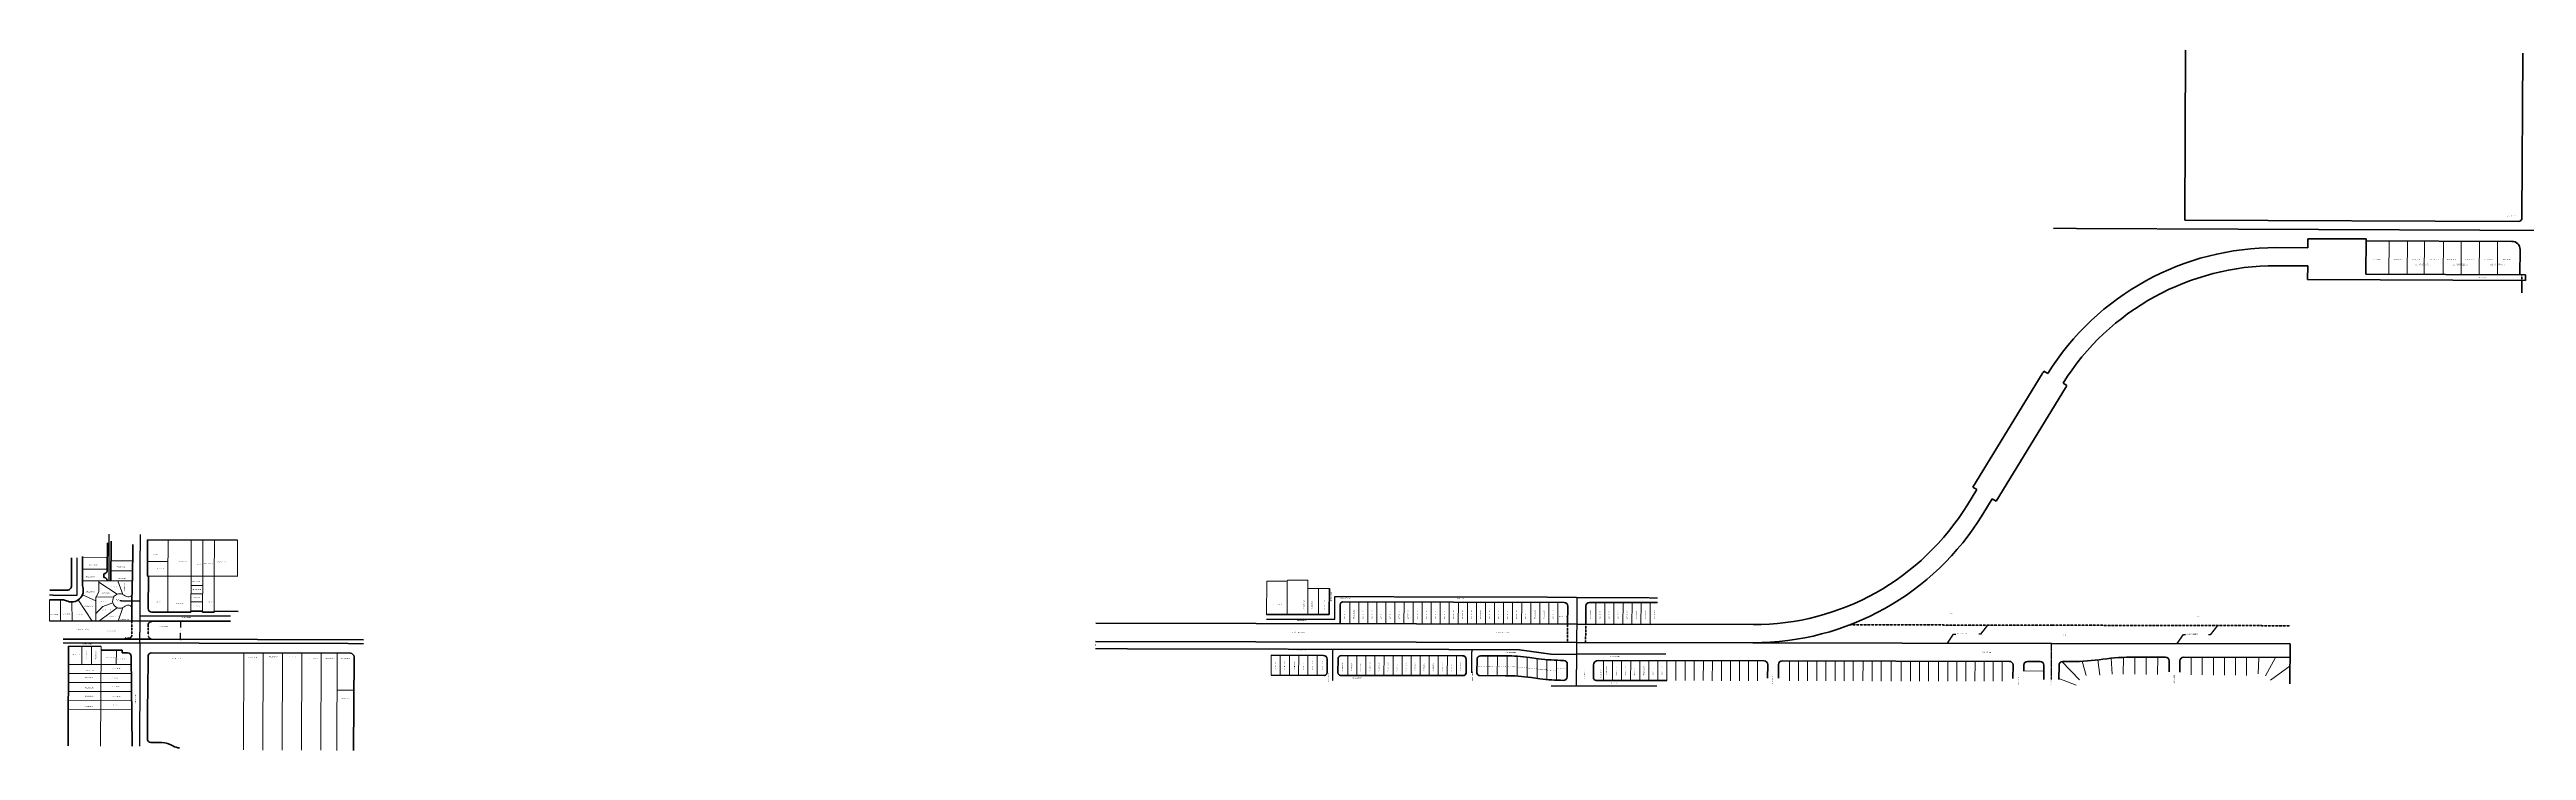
# Model space of a CAD drawing. Header units: feet. Extents: x 6396409 to 6445695, y 1882632 to 1891679.
# Drawn here: x 6396409 to 6410093, y 1887810 to 1891679 of the extents above; entities that cross this region are included whole.
import ezdxf

# ---------------------------------------------------------------- set-up
doc = ezdxf.new("R2010")
doc.units = ezdxf.units.FT
doc.header["$MEASUREMENT"] = 0
for name, pattern in [('CENTER', [1, 0.625, -0.125, 0.125, -0.125]), ('CENTER2', [1.125, 0.75, -0.125, 0.125, -0.125]), ('DASHED2', [0.375, 0.25, -0.125])]:
    doc.linetypes.add(name, pattern=pattern)
for name, color, linetype, lineweight in [('R-PROP-PRCL', 4, 'Continuous', 18), ('R-Row-Authority', 30, 'Continuous', 140), ('R-Row-Ease', 5, 'DASHED2', 50), ('R-Row-Ease-Txt', 2, 'Continuous', 5), ('R-Row-Ppanno', 7, 'Continuous', 5), ('R-Row-Scl', 1, 'CENTER2', 25), ('R-Row-Sname', 8, 'Continuous', 0), ('R-Row-Srow', 6, 'Continuous', 50), ('VB-BNDY-CALC-TR0320-020', 1, 'Continuous', 35), ('VB-BNDY-CALC-TR0681-042', 2, 'Continuous', 35), ('VB-RWAY-CNTR-LINE-', 11, 'CENTER', 25)]:
    doc.layers.add(name, color=color, linetype=linetype, lineweight=lineweight)
doc.styles.add('G1_1 8_0', font='arial.ttf')
doc.styles.add('G4_7 32', font='arial.ttf', dxfattribs={"height": 0.219})
doc.styles.add('NCS1-Anno', font='arial.ttf', dxfattribs={"width": 0.8, "height": 0.09375})
doc.dimstyles.new('Annotative (NCS1)', dxfattribs={"dimscale": 100, "dimtxt": 0.09375, "dimasz": 0.1, "dimexe": 0.1, "dimexo": 0.04, "dimgap": 0.05, "dimtad": 0, "dimdec": 3, "dimzin": 0, "dimdsep": 46, "dimtxsty": 'NCS1-Anno', "dimcen": 0.05, "dimaunit": 1, "dimadec": 3, "dimazin": 0, "dimtfac": 1, "dimtdec": 3, "dimtofl": 0, "dimtmove": 0, "dimatfit": 3, "dimfxl": 0.1, "dimtolj": 1, "dimtzin": 0, "dimarcsym": 0})

# ---------------------------------------------------------------- blocks, each defined once
blk = doc.blocks.new('*D3752')
at = {"layer": 'Defpoints', "color": 0, "transparency": 16777216}
for p in [(6397132, 1888523), (6397132, 1888423), (6397133, 1888423)]:
    blk.add_point(p, dxfattribs=at)
at = {"layer": 'R-Row-Srow', "color": 0, "lineweight": -2, "transparency": 16777216}
for p, q in [((6397133, 1888519), (6397133, 1888489)), ((6397133, 1888427), (6397133, 1888458)), ((6397134, 1888523), (6397137, 1888523)), ((6397133, 1888423), (6397137, 1888423))]:
    blk.add_line(p, q, dxfattribs=at)
at = {"layer": 'R-Row-Srow', "color": 0, "transparency": 16777216}
for points in [[(6397132, 1888519), (6397134, 1888519), (6397133, 1888523)], [(6397132, 1888427), (6397133, 1888427), (6397133, 1888423)]]:
    blk.add_solid(points, dxfattribs=at)
at = {"layer": 'R-Row-Srow', "color": 0, "transparency": 16777216, "insert": (6397133, 1888473), "char_height": 3.75, "attachment_point": 5, "rotation": 89.872, "style": 'NCS1-Anno'}
blk.add_mtext("\\A1;100' MTA R/W", dxfattribs=at)

msp = doc.modelspace()

# ---------------------------------------------------------------- linework, layer by layer
at = {"layer": 'R-PROP-PRCL'}
for p, q in [((6409332.9493, 1890437.9729), (6409333.7302, 1890622.9713)), ((6409433.9484, 1890437.5539), (6409434.7293, 1890622.5523)), ((6409527.9476, 1890437.164), (6409528.7285, 1890622.1623)), ((6409632.9467, 1890436.7284), (6409633.7276, 1890621.7267)), ((6409731.9459, 1890436.3177), (6409732.7268, 1890621.316)), ((6409831.945, 1890435.9028), (6409832.7259, 1890620.9012)), ((6409931.9441, 1890435.488), (6409932.725, 1890620.4864)), ((6396591.0489, 1888876.0342), (6396728.7048, 1888875.7266)), ((6396748.6284, 1888856.8521), (6396865.3859, 1888856.5912)), ((6396950.5739, 1888852.8581), (6397063.5739, 1888852.6303)), ((6397063.2485, 1888772.4004), (6397064.0574, 1888971.8796)), ((6397191.2475, 1888771.8814), (6397192.0574, 1888971.6215)), ((6397255.247, 1888771.6219), (6397256.0569, 1888971.3619)), ((6397319.2464, 1888771.3624), (6397320.0564, 1888971.1024)), ((6397447.2454, 1888770.8433), (6397448.0574, 1888971.1053)), ((6396591.217, 1888746.0335), (6396865.1375, 1888745.4215)), ((6396591.3623, 1888811.0334), (6396728.4412, 1888810.7271)), ((6396680.9608, 1888685.803), (6396681.1872, 1888738.8025)), ((6396681.1872, 1888738.8025), (6396681.2173, 1888745.8324)), ((6396782.8974, 1888672.1236), (6396681.1872, 1888738.8025)), ((6396748.4013, 1888800.8525), (6396865.2608, 1888800.5913)), ((6396813.9787, 1888671.4641), (6396787.1947, 1888745.5956)), ((6396955.2495, 1888772.8486), (6397447.2495, 1888771.8565)), ((6397062.4418, 1888573.457), (6397063.2486, 1888772.4106)), ((6397190.4621, 1888578.1989), (6397191.2475, 1888771.8916)), ((6397190.7484, 1888720.1986), (6397255.0379, 1888720.069)), ((6397254.4621, 1888578.0698), (6397255.247, 1888771.6321)), ((6397318.4621, 1888577.9407), (6397319.2465, 1888771.3726)), ((6403133.0181, 1888560.1745), (6403133.7312, 1888743.9862)), ((6403133.7312, 1888743.9862), (6403247.2187, 1888743.5452)), ((6403246.5064, 1888559.9393), (6403247.2187, 1888743.5452)), ((6403247.2187, 1888743.5452), (6403247.2439, 1888750.0452)), ((6403247.2439, 1888750.0452), (6403360.7314, 1888749.6045)), ((6403360.5572, 1888704.7067), (6403360.7314, 1888749.6045)), ((6396409.2333, 1888524.8961), (6396409.7293, 1888640.9753)), ((6396469.2328, 1888524.6397), (6396469.7293, 1888640.8368)), ((6396534.2322, 1888524.362), (6396532.2383, 1888629.5954)), ((6396645.252, 1888524.3687), (6396567.22, 1888640.6079)), ((6396665.7093, 1888635.8733), (6396590.5855, 1888668.6025)), ((6396665.4076, 1888565.2537), (6396665.7947, 1888655.8432)), ((6396665.4076, 1888565.2537), (6396703.5628, 1888604.1554)), ((6396666.5534, 1888657.3418), (6396680.9608, 1888685.803)), ((6396763.3021, 1888655.4349), (6396666.5534, 1888657.3418)), ((6396782.8668, 1888597.7805), (6396681.2327, 1888524.2884)), ((6396759.1653, 1888624.0625), (6396703.5628, 1888604.1554)), ((6396813.3981, 1888598.1738), (6396788.2326, 1888524.0493)), ((6397190.567, 1888630.1988), (6397254.567, 1888630.0697)), ((6397190.6577, 1888675.1987), (6397254.6577, 1888675.0696)), ((6403359.9947, 1888559.704), (6403360.5572, 1888704.7067)), ((6403360.5572, 1888704.7067), (6403419.5739, 1888704.5815)), ((6403419.0037, 1888559.5816), (6403419.5739, 1888704.5815)), ((6403419.5739, 1888704.5815), (6403479.56, 1888704.454)), ((6403591.926, 1888629.3316), (6403591.673, 1888509.2618)), ((6403641.9258, 1888629.2231), (6403641.6729, 1888509.1561)), ((6403691.9257, 1888629.1147), (6403691.6728, 1888509.0504)), ((6403741.9256, 1888629.0063), (6403741.6726, 1888508.9447)), ((6403791.9255, 1888628.8979), (6403791.6725, 1888508.8389)), ((6403841.9254, 1888628.7895), (6403841.6724, 1888508.7332)), ((6403891.9253, 1888628.6811), (6403891.6723, 1888508.6275)), ((6403941.9251, 1888628.5727), (6403941.6722, 1888508.5218)), ((6403991.925, 1888628.4642), (6403991.6721, 1888508.416)), ((6404041.9249, 1888628.3558), (6404041.672, 1888508.3103)), ((6404091.9248, 1888628.2474), (6404091.6719, 1888508.2046)), ((6404141.9247, 1888628.139), (6404141.6717, 1888508.0989)), ((6404191.9246, 1888628.0306), (6404191.6716, 1888507.9932)), ((6404241.9244, 1888627.9222), (6404241.6715, 1888507.8874)), ((6404291.9243, 1888627.8137), (6404291.6714, 1888507.7817)), ((6404341.9242, 1888627.7053), (6404341.6713, 1888507.676)), ((6404391.9241, 1888627.5969), (6404391.6712, 1888507.5704)), ((6404441.924, 1888627.4885), (6404441.6711, 1888507.4647)), ((6404491.9239, 1888627.3801), (6404491.671, 1888507.359)), ((6404541.9237, 1888627.2717), (6404541.6709, 1888507.2533)), ((6404591.9236, 1888627.1633), (6404591.6707, 1888507.1476)), ((6404641.9235, 1888627.0548), (6404641.6706, 1888507.0419)), ((6404691.9234, 1888626.9464), (6404691.6705, 1888506.9362)), ((6404741.9233, 1888626.838), (6404741.6704, 1888506.8306)), ((6404950.8503, 1888506.3859), (6404951.8358, 1888626.892)), ((6405001.8357, 1888626.788), (6405000.8526, 1888506.2819)), ((6405050.8525, 1888506.1779), (6405051.8356, 1888626.684)), ((6405101.8355, 1888626.58), (6405100.8523, 1888506.0739)), ((6405150.8522, 1888505.9699), (6405151.8354, 1888626.476)), ((6405201.8353, 1888626.372), (6405200.8521, 1888505.8659)), ((6405250.852, 1888505.7619), (6405251.8352, 1888626.2679)), ((6396665.2327, 1888524.3241), (6396665.4076, 1888565.2537)), ((6396588.5408, 1888384.3672), (6396588.1497, 1888285.1157)), ((6396641.0404, 1888384.1603), (6396640.6497, 1888284.9984)), ((6396693.5412, 1888384.2605), (6396691.3736, 1887834.1627)), ((6396778.4623, 1888364.0707), (6396778.1495, 1888284.6912)), ((6397483.0102, 1888347.4965), (6397480.9026, 1887812.6485)), ((6397589.5093, 1888347.0768), (6397587.4017, 1887812.2005)), ((6397696.0085, 1888346.6572), (6397693.9008, 1887811.7525)), ((6397803.0077, 1888346.2355), (6397800.8998, 1887811.3024)), ((6397910.1368, 1888345.8134), (6397908.0289, 1887810.8518)), ((6397997.9562, 1888345.4674), (6397995.8481, 1887810.4823)), ((6403157.7604, 1888225.1225), (6403157.9961, 1888335.1223)), ((6403207.7597, 1888225.0189), (6403207.9954, 1888335.0362)), ((6403259.7587, 1888224.9111), (6403259.9947, 1888334.9257)), ((6403309.758, 1888224.8074), (6403309.9937, 1888334.8195)), ((6403359.7572, 1888224.7037), (6403359.9929, 1888334.7135)), ((6403411.7562, 1888224.5959), (6403411.9922, 1888334.603)), ((6403581.0952, 1888224.2449), (6403581.3212, 1888334.2446)), ((6403631.0945, 1888224.1412), (6403631.3204, 1888334.141)), ((6403681.0937, 1888224.0375), (6403681.3197, 1888334.0373)), ((6403731.0927, 1888223.9339), (6403731.3187, 1888333.9336)), ((6403781.092, 1888223.8302), (6403781.318, 1888333.83)), ((6403831.0913, 1888223.7265), (6403831.3172, 1888333.7263)), ((6403881.0903, 1888223.6229), (6403881.3162, 1888333.6227)), ((6403931.0895, 1888223.5192), (6403931.3155, 1888333.519)), ((6403981.0888, 1888223.4156), (6403981.3145, 1888333.4153)), ((6404031.0878, 1888223.3119), (6404031.3137, 1888333.3117)), ((6404081.087, 1888223.2082), (6404081.313, 1888333.208)), ((6404131.0863, 1888223.1046), (6404131.312, 1888333.1044)), ((6404181.0853, 1888223.0009), (6404181.3112, 1888333.0007)), ((6404355.3935, 1888332.6465), (6404355.161, 1888222.64)), ((6404407.3934, 1888332.5366), (6404407.1608, 1888222.5301)), ((6404461.8875, 1888332.3895), (6404461.655, 1888222.3817)), ((6404516.8822, 1888330.2676), (6404516.6499, 1888220.3633)), ((6404572.8829, 1888324.8815), (6404572.6512, 1888215.2874)), ((6404627.8544, 1888317.375), (6404627.6233, 1888208.0388)), ((6404681.5378, 1888311.0791), (6404681.3061, 1888201.4918)), ((6404733.5309, 1888307.6371), (6404733.2988, 1888197.8493)), ((6404994.1612, 1888306.3144), (6404993.7272, 1888196.2932)), ((6405044.1612, 1888306.2103), (6405043.7271, 1888196.1881)), ((6405094.1611, 1888306.1063), (6405093.7271, 1888196.0829)), ((6405144.1611, 1888306.0023), (6405143.7271, 1888195.9778)), ((6405194.1611, 1888305.8983), (6405193.7271, 1888195.8727)), ((6405244.1611, 1888305.7943), (6405243.727, 1888195.7675)), ((6405294.1611, 1888305.6903), (6405293.727, 1888195.6624)), ((6405344.161, 1888305.5863), (6405343.727, 1888195.5573)), ((6405394.1547, 1888305.4827), (6405393.7206, 1888195.4537)), ((6405445.4937, 1888305.3758), (6405445.0596, 1888195.3468)), ((6405495.493, 1888305.2719), (6405495.0589, 1888195.2429)), ((6407724.4532, 1888309.3137), (6407736.0606, 1888225.5641)), ((6407797.8622, 1888318.6281), (6407804.0009, 1888231.3327)), ((6407865.5044, 1888230.7551), (6407865.8491, 1888323.8301)), ((6407929.3573, 1888325.1995), (6407929.0007, 1888230.1585)), ((6407991.998, 1888229.5669), (6407992.3562, 1888325.0673)), ((6408055.3552, 1888324.935), (6408054.9952, 1888228.9751)), ((6408240.2965, 1888324.5467), (6408239.9828, 1888227.2198)), ((6408301.4806, 1888226.6304), (6408301.7956, 1888324.4175)), ((6408363.2946, 1888324.2884), (6408362.9781, 1888226.0408)), ((6408423.9756, 1888225.4559), (6408424.2936, 1888324.1603)), ((6408485.2927, 1888324.0323), (6408484.9731, 1888224.8713)), ((6408545.4706, 1888224.2911), (6408545.7917, 1888323.9052)), ((6408614.8386, 1888323.7602), (6408610.7179, 1888233.6051)), ((6408650.1254, 1888222.3594), (6408706.7784, 1888323.5672)), ((6396512.9264, 1888185.2836), (6396862.3071, 1888184.5029)), ((6396513.0381, 1888235.2834), (6396861.728, 1888234.5043)), ((6396513.1498, 1888285.2833), (6396861.1489, 1888284.5058)), ((6405545.4922, 1888305.168), (6405545.0582, 1888195.139)), ((6405595.4912, 1888305.0641), (6405595.0572, 1888195.0351)), ((6405645.4902, 1888304.9601), (6405645.0562, 1888194.9312)), ((6405695.4895, 1888304.8562), (6405695.0554, 1888194.8272)), ((6405745.4887, 1888304.752), (6405745.0547, 1888194.7231)), ((6405795.488, 1888304.6481), (6405795.0539, 1888194.6191)), ((6405845.4872, 1888304.5442), (6405845.0532, 1888194.5152)), ((6406020.9887, 1888304.1791), (6406020.7607, 1888194.1551)), ((6406070.988, 1888304.0752), (6406070.7599, 1888194.0512)), ((6406120.9873, 1888303.9713), (6406120.7592, 1888193.9473)), ((6406172.9865, 1888303.8631), (6406172.7584, 1888193.8391)), ((6406222.9855, 1888303.7592), (6406222.7574, 1888193.7352)), ((6406272.9848, 1888303.6553), (6406272.7567, 1888193.6313)), ((6406322.984, 1888303.5514), (6406322.7559, 1888193.5274)), ((6406372.983, 1888303.4475), (6406372.7549, 1888193.4234)), ((6406427.4823, 1888303.3341), (6406427.2542, 1888193.3101)), ((6406477.4813, 1888303.2302), (6406477.2532, 1888193.2062)), ((6406527.4805, 1888303.1263), (6406527.2524, 1888193.1023)), ((6406582.7798, 1888303.0113), (6406582.5517, 1888192.9873)), ((6406637.779, 1888302.897), (6406637.5509, 1888192.873)), ((6406689.778, 1888302.7889), (6406689.55, 1888192.7649)), ((6406739.7773, 1888302.6849), (6406739.5492, 1888192.6609)), ((6406789.7765, 1888302.581), (6406789.5485, 1888192.557)), ((6406845.2255, 1888302.4652), (6406844.9975, 1888192.4412)), ((6406896.1888, 1888302.3591), (6406895.9607, 1888192.3351)), ((6406946.1878, 1888302.2547), (6406945.9597, 1888192.2307)), ((6406996.1868, 1888302.1505), (6406995.9587, 1888192.1265)), ((6407046.1861, 1888302.0463), (6407045.958, 1888192.0223)), ((6407096.1853, 1888301.9419), (6407095.9572, 1888191.9179)), ((6407146.1846, 1888301.8377), (6407145.9565, 1888191.8137)), ((6407196.1836, 1888301.7336), (6407195.9555, 1888191.7095)), ((6407315.9733, 1888248.5338), (6407426.1446, 1888248.0535)), ((6407605.2748, 1888171.0899), (6407509.9658, 1888206.6299)), ((6407525.0432, 1888300.3373), (6407623.1165, 1888200.2261)), ((6407638.7693, 1888302.2333), (6407659.4629, 1888224.1096)), ((6408786.471, 1888277.2157), (6408678.2966, 1888197.4984)), ((6396512.5912, 1888035.2839), (6396864.0442, 1888034.4987)), ((6396512.7029, 1888085.2838), (6396863.4652, 1888084.5001)), ((6396512.8147, 1888135.2837), (6396862.8861, 1888134.5015)), ((6397997.1597, 1888143.3472), (6398090.5396, 1888143.1385))]:
    msp.add_line(p, q, dxfattribs=at)
for centre, radius, start, end in [((6396797.6562, 1888634.946), 40, 149.18794553, 195.7885011), ((6396797.6562, 1888634.946), 40, 195.7885011, 248.30072332), ((6396797.6562, 1888634.946), 40, 111.65211222, 149.18794553), ((6396797.6562, 1888634.946), 40, 248.30072332, 293.17544556), ((6396797.6562, 1888634.946), 40, 65.91683443, 111.65211222), ((6396797.6562, 1888634.946), 40, 293.17544556, 308.06294555), ((6396797.6562, 1888634.946), 40, 52.12933444, 65.91683443), ((6396849.8361, 1888702.0448), 45, 232.12933444, 258.51905666), ((6396850.0609, 1888568.0226), 45, 102.81266778, 128.06294555), ((6396844.5168, 1888592.4001), 20, 359.76766777, 102.81266778), ((6396844.8593, 1888677.5481), 20.0029, 258.52293546, 359.75803428)]:
    msp.add_arc(centre, radius, start, end, dxfattribs=at)
at = {"layer": 'R-Row-Authority'}
for p, q in [((6408884.6637, 1890634.8595), (6408884.4571, 1890584.8599)), ((6409206.8209, 1890633.5288), (6408884.6637, 1890634.8595)), ((6409206.8209, 1890633.5288), (6409205.9705, 1890438.6806)), ((6408884.4571, 1890584.8599), (6408711.4986, 1890585.5743)), ((6408884.1059, 1890484.8605), (6408711.0855, 1890485.5752)), ((6408883.7962, 1890409.8611), (6408884.1059, 1890484.8605)), ((6410086.4459, 1890404.8935), (6408883.7962, 1890409.8611)), ((6410086.5703, 1890435.0432), (6409205.9705, 1890438.6806)), ((6410086.4459, 1890404.8935), (6410086.5703, 1890435.0432)), ((6407417.3086, 1889888.971), (6407034.5835, 1889263.9715)), ((6407545.2297, 1889810.6371), (6407162.5046, 1889185.6377)), ((6407447.9693, 1889890.9664), (6407426.7154, 1889904.3326)), ((6407553.878, 1889824.3691), (6407532.6241, 1889837.7352)), ((6407034.5835, 1889263.9715), (6407055.9037, 1889250.9159)), ((6407055.9037, 1889250.9159), (6407004.2036, 1889166.4883)), ((6407141.2917, 1889198.8685), (6407089.4843, 1889114.2657)), ((6407162.5046, 1889185.6377), (6407141.1844, 1889198.6933)), ((6396409.2333, 1888524.8961), (6396972.1859, 1888523.6156)), ((6396972.1859, 1888523.6389), (6397409.2992, 1888522.7575)), ((6402188.5782, 1888512.1325), (6404845.8576, 1888506.6233)), ((6404845.2306, 1888506.6246), (6405819.8679, 1888504.5971)), ((6404845.8576, 1888506.6233), (6405250.9286, 1888505.7806)), ((6396483.6586, 1888424.7296), (6396971.85, 1888423.6305)), ((6396971.85, 1888423.6388), (6398143.9147, 1888421.02)), ((6402188.3709, 1888412.1327), (6404845.0226, 1888406.6248)), ((6404845.0226, 1888406.6248), (6405819.6599, 1888404.5973))]:
    msp.add_line(p, q, dxfattribs=at)
for centre, radius, start, end in [((6408705.3632, 1889100.217), 1485.37, 89.76333609, 147.83504678), ((6408705.3632, 1889100.217), 1385.37, 89.76333609, 147.83482147), ((6408710.0437, 1889107.9117), 1510.37, 148.17666942, 148.86000276), ((6408700.6369, 1889092.5558), 1360.37, 147.45569417, 148.13902751), ((6405822.7499, 1889889.9641), 1385.37, 269.88080951, 328.51833609), ((6405822.7499, 1889889.9641), 1485.37, 269.88080951, 328.51833609)]:
    msp.add_arc(centre, radius, start, end, dxfattribs=at)
at = {"layer": 'R-Row-Ease'}
for p, q in [((6410066.4459, 1890404.948), (6410066.5705, 1890435.1258)), ((6396863.9034, 1888446.8432), (6396864.2326, 1888523.8795)), ((6396953.8994, 1888445.7156), (6396954.143, 1888502.7159)), ((6396972.1791, 1888520.6389), (6396972.1859, 1888523.6389)), ((6404795.8567, 1888506.727), (6404795.0217, 1888406.7285)), ((6404895.8585, 1888506.5193), (6404895.0235, 1888406.5208)), ((6406354.7004, 1888503.4845), (6407469.0167, 1888501.1665)), ((6407469.0187, 1888501.1665), (6408787.1357, 1888498.3989)), ((6396827.8634, 1888428.9605), (6396845.8634, 1888428.9203)), ((6396971.85, 1888423.6371), (6396971.859, 1888427.6387))]:
    msp.add_line(p, q, dxfattribs=at)
msp.add_lwpolyline([(6396827.8634, 1888428.9605), (6396827.8522, 1888423.9605)], dxfattribs=at)
for centre, start, end in [((6396845.9036, 1888446.9202), 269.87198107, 359.75517255), ((6396971.8992, 1888445.6387), 179.75517255, 269.87198107), ((6396972.1428, 1888502.6389), 89.88446833, 179.75517254)]:
    msp.add_arc(centre, 18, start, end, dxfattribs=at)
at = {"layer": 'R-Row-Scl'}
for p, q in [((6412758.18, 1890668.86), (6407478.06, 1890690.67)), ((6396738.1777, 1888745.7234), (6396739.2214, 1889003.1173)), ((6396909.3609, 1888553.8021), (6396911.18, 1889002.42)), ((6396561.3186, 1888667.4581), (6396561.0527, 1888873.1019)), ((6396728.1776, 1888745.7275), (6396728.1776, 1888745.7206)), ((6396409.8415, 1888668.0848), (6396561.3186, 1888667.4581)), ((6396665.7947, 1888655.8429), (6396666.5534, 1888657.3418)), ((6396909.688, 1888634.4749), (6396797.6589, 1888634.9292)), ((6403508.9066, 1888534.3952), (6403509.3875, 1888659.5106)), ((6403509.3875, 1888659.5106), (6404847.11, 1888656.61)), ((6404847.11, 1888656.61), (6404843.02, 1888166.79)), ((6404847.08, 1888654.11), (6405291.5906, 1888653.1853)), ((6396908.7198, 1888403.7798), (6396909.3609, 1888553.8021)), ((6396909.3609, 1888553.8021), (6397409.3597, 1888552.7574)), ((6403132.8574, 1888535.1748), (6403508.9066, 1888534.3952)), ((6396483.6139, 1888404.7296), (6398143.87, 1888401.02)), ((6396908.6198, 1888403.78), (6396906.3719, 1887833.3156)), ((6402188.2879, 1888372.1328), (6404522.0106, 1888367.2944)), ((6402188.3697, 1888392.1328), (6402188.7897, 1888392.132)), ((6403497.7299, 1888369.418), (6403496.3227, 1888194.4665)), ((6404265.6652, 1888367.8259), (6404264.6013, 1888238.1112)), ((6404522.0106, 1888367.2944), (6404706.18, 1888341.9034)), ((6404706.18, 1888341.9034), (6404844.4797, 1888341.6069)), ((6404844.5008, 1888344.1258), (6405337.4547, 1888343.1003)), ((6404705.3703, 1888167.0851), (6404843.02, 1888166.79)), ((6404843.02, 1888166.79), (6405288.5495, 1888165.8632))]:
    msp.add_line(p, q, dxfattribs=at)
at = {"layer": 'R-Row-Srow', "color": 1}
for p, q in [((6408205.8111, 1890737.6644), (6408209.8487, 1891675.845)), ((6410066.1576, 1890335.0566), (6410066.4459, 1890404.948))]:
    msp.add_line(p, q, dxfattribs=at)
at = {"layer": 'R-Row-Srow'}
for p, q in [((6410067.8809, 1890749.9699), (6410071.7805, 1891658.8445)), ((6408205.8111, 1890737.6644), (6410047.7985, 1890730.0559)), ((6410012.3338, 1890620.2014), (6409206.7773, 1890623.5289)), ((6410056.5704, 1890435.1392), (6410057.1475, 1890575.0162)), ((6396728.4149, 1888804.2325), (6396729.0296, 1888955.8338)), ((6396748.1776, 1888745.6828), (6396749.0663, 1888964.8479)), ((6396868.1375, 1888745.4148), (6396868.9527, 1888946.4403)), ((6396950.2495, 1888772.8586), (6396951.0574, 1888972.1074)), ((6396951.0574, 1888972.1074), (6397448.0574, 1888971.1053)), ((6396708.2701, 1888765.1705), (6396708.3541, 1888785.1699)), ((6396864.5167, 1888592.319), (6396865.1375, 1888745.4215)), ((6396865.1375, 1888745.4215), (6396868.1375, 1888745.4148)), ((6396950.2495, 1888772.8586), (6396955.2495, 1888772.8486)), ((6396954.5232, 1888593.7471), (6396955.2495, 1888772.8486)), ((6396864.3612, 1888553.9855), (6396864.5167, 1888592.319)), ((6403479.0027, 1888559.4572), (6403479.56, 1888704.454)), ((6403538.8105, 1888509.3331), (6403539.2146, 1888614.4709)), ((6403554.247, 1888629.4133), (6404776.7347, 1888626.7625)), ((6404796.6906, 1888606.5956), (6404795.8567, 1888506.727)), ((6404896.6986, 1888607.1321), (6404895.8585, 1888506.5193)), ((6404916.7395, 1888626.965), (6405291.5344, 1888626.1854)), ((6396864.2326, 1888523.8795), (6396864.3613, 1888553.9953)), ((6396974.4813, 1888573.6661), (6397190.4419, 1888573.2149)), ((6403132.9534, 1888560.1747), (6403479.0027, 1888559.4572)), ((6396513.5414, 1888384.6627), (6396511.375, 1887834.872)), ((6396513.5414, 1888384.6627), (6396693.5412, 1888384.2605)), ((6396693.4624, 1888364.2606), (6396778.4623, 1888364.0707)), ((6396778.5198, 1888364.0856), (6396809.7178, 1888364.0125)), ((6396809.6779, 1888349.0009), (6396809.7178, 1888364.0125)), ((6396809.6779, 1888349.0009), (6396840.6778, 1888348.9317)), ((6396860.6318, 1888329.1633), (6396866.3723, 1887833.4732)), ((6396953.3244, 1888328.714), (6396952.5559, 1888133.7029)), ((6396973.3689, 1888348.6352), (6398071.3054, 1888346.182)), ((6398091.2606, 1888326.1032), (6398089.2273, 1887810.0895)), ((6403157.9961, 1888335.1223), (6403447.3282, 1888334.5224)), ((6403467.2861, 1888314.3616), (6403466.6831, 1888239.3925)), ((6403527.2889, 1888314.476), (6403526.6854, 1888239.4472)), ((6403547.3298, 1888334.3151), (6404215.2547, 1888332.9303)), ((6404235.2126, 1888312.7663), (6404234.5977, 1888237.7981)), ((6404295.2156, 1888312.8871), (6404294.6002, 1888237.8575)), ((6404315.2564, 1888332.723), (6404453.9961, 1888332.4353)), ((6404584.5532, 1888323.3446), (6404634.0934, 1888316.5137)), ((6404964.033, 1888306.377), (6405881.0312, 1888304.4694)), ((6405819.6599, 1888404.5973), (6407468.8087, 1888401.1667)), ((6407468.8087, 1888401.1667), (6408786.9258, 1888398.3991)), ((6407925.889, 1888325.2068), (6408098.3582, 1888324.8447)), ((6408198.3574, 1888324.6347), (6408786.7683, 1888323.3993)), ((6408786.392, 1888323.2828), (6408783.392, 1888323.2895)), ((6408786.9254, 1888398.3991), (6408786.0948, 1888176.8983)), ((6403157.7604, 1888225.1225), (6403451.6524, 1888224.5132)), ((6403541.6539, 1888224.3266), (6404219.5671, 1888222.9211)), ((6404309.5686, 1888222.7345), (6404453.3383, 1888222.4365)), ((6404585.494, 1888213.6961), (6404642.1646, 1888206.0861)), ((6404794.0186, 1888286.5908), (6404793.4356, 1888216.7723)), ((6404938.9819, 1888281.5858), (6404938.3968, 1888211.5242)), ((6404953.3651, 1888196.399), (6405343.7271, 1888195.5869)), ((6405960.3735, 1888209.3498), (6405960.9909, 1888284.4259)), ((6405981.0319, 1888304.2614), (6407236.1638, 1888301.6504)), ((6407255.784, 1888206.4415), (6407256.122, 1888281.5604)), ((6407316.1218, 1888281.5324), (6407315.973, 1888248.473)), ((6407336.1632, 1888301.4424), (6407406.3301, 1888301.2964)), ((6407425.9421, 1888201.3506), (6407426.2883, 1888281.2097)), ((6407509.9414, 1888200.9865), (6407510.2887, 1888281.1241)), ((6407530.3305, 1888301.0373), (6407580.3304, 1888300.9323)), ((6408118.3161, 1888304.7657), (6408118.0735, 1888243.383)), ((6408178.3156, 1888304.7138), (6408178.0702, 1888242.6455)), ((6396950.2406, 1888053.6879), (6396949.5317, 1887873.7631)), ((6396969.4868, 1887853.6844), (6397029.7862, 1887853.5496))]:
    msp.add_line(p, q, dxfattribs=at)
for points in [[(6396728.1773, 1888745.7275), (6396728.1425, 1888746.482), (6396728.0465, 1888747.5245), (6396727.896, 1888748.5607), (6396727.6918, 1888749.5877), (6396727.5258, 1888750.2657), (6396727.2325, 1888751.271), (6396726.8873, 1888752.2592), (6396726.4905, 1888753.2285), (6396726.0438, 1888754.1752), (6396725.7185, 1888754.793), (6396725.191, 1888755.6975), (6396724.6168, 1888756.573), (6396723.9975, 1888757.4172), (6396723.335, 1888758.228), (6396722.6308, 1888759.003), (6396722.1393, 1888759.4987), (6396721.6308, 1888759.977), (6396720.8373, 1888760.6605), (6396720.0095, 1888761.3012), (6396719.149, 1888761.898), (6396718.2585, 1888762.4487), (6396717.3405, 1888762.9522), (6396716.3973, 1888763.407), (6396715.756, 1888763.6825), (6396714.7768, 1888764.0535), (6396713.7796, 1888764.3725), (6396712.7668, 1888764.639), (6396712.0846, 1888764.787), (6396711.0528, 1888764.9642), (6396710.3603, 1888765.0522), (6396709.3168, 1888765.1387), (6396708.2701, 1888765.1705)], [(6396708.3541, 1888785.1699), (6396708.7028, 1888785.1714), (6396709.0518, 1888785.1792), (6396709.4006, 1888785.1929), (6396709.7491, 1888785.2127), (6396710.0973, 1888785.2387), (6396710.4448, 1888785.2707), (6396710.7918, 1888785.3087), (6396711.1381, 1888785.3527), (6396711.4836, 1888785.4029), (6396711.8281, 1888785.4592), (6396712.1716, 1888785.5212), (6396712.5138, 1888785.5894), (6396712.8548, 1888785.6634), (6396713.1946, 1888785.7434), (6396713.5331, 1888785.8294), (6396713.8698, 1888785.9214), (6396714.2048, 1888786.0192), (6396714.538, 1888786.1227), (6396714.8695, 1888786.2319), (6396715.199, 1888786.3472), (6396715.5265, 1888786.4679), (6396715.8518, 1888786.5944), (6396716.175, 1888786.7267), (6396716.4955, 1888786.8647), (6396716.8138, 1888787.0079), (6396717.1295, 1888787.1569), (6396717.4425, 1888787.3114), (6396717.7528, 1888787.4712), (6396718.0603, 1888787.6364), (6396718.3648, 1888787.8072), (6396718.6663, 1888787.9829), (6396718.9648, 1888788.1642), (6396719.2598, 1888788.3504), (6396719.5518, 1888788.5419), (6396719.8403, 1888788.7382), (6396720.1253, 1888788.9397), (6396720.4068, 1888789.1462), (6396720.6845, 1888789.3574), (6396720.9585, 1888789.5737), (6396721.2288, 1888789.7947), (6396721.4953, 1888790.0202), (6396721.7578, 1888790.2504), (6396722.016, 1888790.4849), (6396722.2703, 1888790.7242), (6396722.5203, 1888790.9679), (6396722.7658, 1888791.2157), (6396723.0073, 1888791.4679), (6396723.244, 1888791.7242), (6396723.4765, 1888791.9847), (6396723.7043, 1888792.2492), (6396723.9275, 1888792.5177), (6396724.146, 1888792.7899), (6396724.3595, 1888793.0659), (6396724.5683, 1888793.3457), (6396724.7723, 1888793.6289), (6396724.9713, 1888793.9157), (6396725.165, 1888794.2059), (6396725.3538, 1888794.4997), (6396725.5375, 1888794.7964), (6396725.716, 1888795.0964), (6396725.889, 1888795.3994), (6396726.057, 1888795.7054), (6396726.2195, 1888796.0144), (6396726.3765, 1888796.3262), (6396726.528, 1888796.6406), (6396726.674, 1888796.9576), (6396726.8148, 1888797.2771), (6396726.9495, 1888797.5989), (6396727.079, 1888797.9231), (6396727.2025, 1888798.2496), (6396727.3205, 1888798.5781), (6396727.4325, 1888798.9086), (6396727.539, 1888799.2411), (6396727.6395, 1888799.5754), (6396727.7343, 1888799.9114), (6396727.823, 1888800.2489), (6396727.906, 1888800.5881), (6396727.983, 1888800.9284), (6396728.054, 1888801.2701), (6396728.119, 1888801.6131), (6396728.178, 1888801.9571), (6396728.231, 1888802.3021), (6396728.278, 1888802.6481), (6396728.319, 1888802.9946), (6396728.354, 1888803.3419), (6396728.3828, 1888803.6899), (6396728.4055, 1888804.0381), (6396728.4223, 1888804.3869), (6396728.433, 1888804.7356), (6396728.4375, 1888805.0849)], [(6396950.2406, 1888053.6879), (6396952.5559, 1888133.7029)]]:
    msp.add_lwpolyline(points, dxfattribs=at)
msp.add_lwpolyline([(6405881.0312, 1888304.4694), (6405881.0312, 1888304.4694, -0.4160162987), (6405900.9889, 1888284.3048), (6405900.3715, 1888209.296)], format="xyb", dxfattribs=at)
for centre, radius, start, end in [((6410047.8811, 1890750.0557), 20, 269.76333609, 359.75417475), ((6410012.1479, 1890575.2018), 45, 359.76361652, 89.76333609), ((6396974.523, 1888593.666), 20, 179.76766777, 269.88029395), ((6403554.2145, 1888614.4133), 15, 89.87576519, 179.77977929), ((6404776.6913, 1888606.7626), 20, 359.52159101, 89.87576519), ((6404916.6979, 1888606.9651), 20, 89.88080951, 179.52159101), ((6396840.6331, 1888328.9317), 20, 0.66350087, 89.87198107), ((6396973.3242, 1888328.6352), 20, 89.87198107, 179.77423245), ((6398071.2607, 1888326.182), 20, 359.77423244, 89.87198106), ((6403447.2867, 1888314.5225), 20, 359.53914113, 89.88121185), ((6403547.2883, 1888314.3151), 20, 89.88121185, 179.53914113), ((6404215.2133, 1888312.9304), 20, 359.53008892, 89.88121185), ((6404315.2149, 1888312.723), 20, 89.88121185, 179.53008892), ((6404451.983, 1887361.4774), 970.96, 82.15260074, 89.88121185), ((6404776.2935, 1889347.7154), 1040.96, 262.14857206, 269.87718318), ((6404774.0193, 1888286.7578), 20, 359.52159101, 89.87718319), ((6404963.981, 1888281.3771), 25, 89.88080951, 179.52159101), ((6407582.85, 1889500.9297), 1200, 269.87969731, 278.15682638), ((6407923.3694, 1887125.2095), 1200, 89.87969731, 98.15682638), ((6408098.3162, 1888304.8447), 20, 359.7735541, 89.87969731), ((6408198.3154, 1888304.6348), 20, 89.87969731, 179.77349732), ((6403451.6835, 1888239.5132), 15, 269.88121185, 359.53914113), ((6403541.685, 1888239.3266), 15, 179.53914113, 269.88121185), ((6404219.5982, 1888237.9211), 15, 269.88121185, 359.53008892), ((6404309.5997, 1888237.7345), 15, 179.53008892, 269.88121185), ((6404451.1905, 1887186.4887), 1035.95, 82.15260074, 89.88121185), ((6404775.4855, 1889172.8971), 975.96, 262.14857206, 269.87718318), ((6404773.4363, 1888216.9393), 20, 269.87718319, 359.52159101), ((6404953.3963, 1888211.3989), 15, 179.52159101, 269.88080951), ((6405980.9903, 1888284.2614), 20, 89.88080951, 179.5287962), ((6407236.1222, 1888281.6504), 20, 359.74218514, 89.88080951), ((6407336.1216, 1888281.4424), 20, 89.88080951, 179.74216485), ((6407406.2885, 1888281.2964), 20, 359.75164176, 89.88080951), ((6407530.2885, 1888281.0374), 20, 89.87969731, 179.75164176), ((6396969.5315, 1887873.6843), 20, 179.77423245, 269.87198107), ((6397029.5382, 1887742.5499), 111, 56.89335624, 89.87198107), ((6397127.854, 1887893.3279), 69, 236.89335624, 269.86749256)]:
    msp.add_arc(centre, radius, start, end, dxfattribs=at)
at = {"layer": 'VB-BNDY-CALC-TR0320-020'}
for p, q in [((6396531.251, 1888719.7187), (6396531.0527, 1888873.0631)), ((6396591.2171, 1888746.0162), (6396591.0425, 1888881.0342)), ((6396591.142, 1888727.8764), (6396591.2171, 1888746.0162)), ((6396409.7298, 1888641.085), (6396469.7293, 1888640.8368)), ((6396409.9532, 1888695.0846), (6396506.1476, 1888694.6866)), ((6396469.7293, 1888640.8368), (6396481.6992, 1888640.7873)), ((6397190.4419, 1888573.2149), (6397190.4621, 1888578.1989)), ((6397190.4621, 1888578.1989), (6397254.4621, 1888578.0698)), ((6397254.4419, 1888573.0811), (6397254.4621, 1888578.0698)), ((6397254.4419, 1888573.0811), (6397318.4419, 1888572.9474)), ((6397318.4363, 1888577.9408), (6397451.6421, 1888577.6722)), ((6397318.4419, 1888572.9474), (6397318.4621, 1888577.9407))]:
    msp.add_line(p, q, dxfattribs=at)
for centre, radius, start, end in [((6396506.251, 1888719.6864), 25, 269.76295035, 0.07408587), ((6396641.1416, 1888727.6695), 50, 179.76295035, 196.72045035), ((6396481.4923, 1888590.7877), 50, 64.49850587, 89.76295035), ((6396531.0038, 1888694.5837), 65, 244.49850587, 271.08822811), ((6396531.0038, 1888694.5837), 65, 271.08822811, 303.86045035), ((6396531.0038, 1888694.5837), 65, 303.86045035, 336.43989481), ((6396531.0038, 1888694.5837), 65, 336.43989481, 16.72045035)]:
    msp.add_arc(centre, radius, start, end, dxfattribs=at)
at = {"layer": 'VB-BNDY-CALC-TR0681-042', "color": 1}
msp.add_line((6408204.1564, 1891678.6879), (6408204.0464, 1891678.6884), dxfattribs=at)
at = {"layer": 'VB-RWAY-CNTR-LINE-'}
msp.add_line((6407467.9418, 1888201.1686), (6407468.8087, 1888401.1667), dxfattribs=at)

# ---------------------------------------------------------------- texts
at = {"layer": 'R-Row-Ppanno', "char_height": 4, "attachment_point": 8, "line_spacing_factor": 0.8, "style": 'G1_1 8_0'}
for s, width, heights, insert in [('APN 2230-011-901', 51.425007, [10.4908], (6410008.8296, 1890757.8701)), ('APN 2230-024-008', 51.425007, [10.4908], (6409267.5803, 1890518.4492)), ('APN 2230-024-007', 51.425007, [10.4908], (6409382.9483, 1890518.4492)), ('APN 2230-024-006', 51.425007, [10.4908], (6409483.492, 1890518.4492)), ('APN 2230-024-009\\P(UNDERGROUND PARKING LOT)', 139.002094, [16.6003], (6409524.4561, 1890486.148)), ('APN 2230-024-005', 51.425007, [10.4908], (6409583.4647, 1890518.4492)), ('APN 2230-024-004', 51.425007, [10.4908], (6409677.5634, 1890518.4492)), ('APN 2230-024-009\\P(UNDERGROUND PARKING LOT)', 139.002094, [16.6003], (6409728.4305, 1890486.148)), ('APN 2230-024-003', 51.425007, [10.4908], (6409780.1588, 1890518.4492)), ('APN 2230-024-002', 51.425007, [10.4908], (6409882.7125, 1890518.4492)), ('APN 2230-024-009\\P(UNDERGROUND PARKING LOT)', 139.002094, [16.6003], (6409928.4597, 1890486.148)), ('APN 2230-024-001', 51.425007, [10.4908], (6409987.0878, 1890518.4492)), ('APN 2230-024-903', 51.425007, [10.4908], (6409850.79, 1890419.9509)), ('APN 2127-017-024', 51.425007, [10.4908], (6397006.1509, 1888890.9894)), ('APN 2127-017-004', 51.425007, [10.4908], (6397145.8936, 1888851.0685)), ('APN 2128-014-005', 51.425007, [10.4908], (6396633.058, 1888766.1555)), ('APN 2128-014-006', 51.425007, [10.4908], (6396651.5121, 1888832.022)), ('APN 2128-014-002', 51.425007, [10.4908], (6396801.819, 1888821.5259)), ('APN 2128-014-001', 51.425007, [10.4908], (6396813.4531, 1888755.7183)), ('APN 2127-017-025', 51.425007, [10.4908], (6397018.5873, 1888811.7963)), ('APN 2127-017-055', 51.425007, [10.4908], (6397222.2506, 1888741.0944)), ('APN 2127-017-005', 51.425007, [10.4908], (6397222.7855, 1888835.4421)), ('APN 2127-017-006', 51.425007, [10.4908], (6397286.4386, 1888838.5674)), ('APN 2127-017-022', 51.425007, [10.4908], (6397359.4525, 1888847.9432)), ('APN 2128-014-010', 51.425007, [10.4908], (6396625.0345, 1888604.1723)), ('APN 2128-014-009', 51.425007, [10.4908], (6396634.9302, 1888683.5423)), ('APN 2128-014-017', 51.425007, [10.4908], (6396709.415, 1888629.6462)), ('APN 2128-014-016', 51.425007, [10.4908], (6396721.4503, 1888676.5842)), ('APN 2128-014-018', 51.425007, [10.4908], (6396722.6538, 1888583.4748)), ('APN 2128-014-015', 51.425007, [10.4908], (6396764.2423, 1888710.7263)), ('APN 2127-017-002', 51.425007, [10.4908], (6397001.738, 1888627.4054)), ('APN 2127-017-001', 51.425007, [10.4908], (6397123.5615, 1888618.7962)), ('APN 2127-017-053', 51.425007, [10.4908], (6397217.169, 1888653.7638)), ('APN 2127-017-052', 51.425007, [10.4908], (6397219.0412, 1888605.7055)), ('APN 2127-017-054', 51.425007, [10.4908], (6397222.2506, 1888696.1613)), ('APN 2127-017-008', 51.425007, [10.4908], (6397288.9794, 1888627.5823)), ('APN 2123-024-027', 51.425007, [10.4908], (6403194.709, 1888612.3919)), ('APN 2128-014-013', 51.425007, [10.4908], (6396436.081, 1888558.6496)), ('APN 2128-014-012', 51.425007, [10.4908], (6396502.5424, 1888560.4775)), ('APN 2128-014-011', 51.425007, [10.4908], (6396570.8759, 1888558.0009)), ('APN 2128-015-901', 51.425007, [10.4908], (6396751.0228, 1888466.7378)), ('APN 2128-014-019', 51.425007, [10.4908], (6396764.7772, 1888546.6792)), ('APN 2128-014-020', 51.425007, [10.4908], (6396823.5254, 1888530.8214)), ('APN 2127-018-905', 51.425007, [10.4908], (6397038.5486, 1888491.8965)), ('APN 2123-031-025', 51.425007, [10.4908], (6404768.204, 1888546.6791, -729.34)), ('APN 2156-018-035', 51.425007, [10.4908], (6396556.5673, 1888336.6966)), ('APN 2156-018-039', 51.425007, [10.4908], (6396744.1998, 1888321.342)), ('APN 2156-018-038', 51.425007, [10.4908], (6396806.4744, 1888312.4526)), ('APN 2156-019-905', 51.425007, [10.4908], (6397109.2529, 1888314.8197)), ('APN 2156-019-048', 51.425007, [10.4908], (6397531.1555, 1888322.0137)), ('APN 2156-019-049', 51.425007, [10.4908], (6397645.4904, 1888324.5493)), ('APN 2156-019-050', 51.425007, [10.4908], (6397747.6563, 1888323.9007)), ('APN 2156-019-051', 51.425007, [10.4908], (6397865.3344, 1888314.4659)), ('APN 2156-019-046', 51.425007, [10.4908], (6397958.6744, 1888315.7042)), ('APN 2156-019-045', 51.425007, [10.4908], (6398043.1887, 1888315.7042)), ('APN 2156-018-031', 51.425007, [10.4908], (6396629.3488, 1888209.1814)), ('APN 2156-018-032', 51.425007, [10.4908], (6396630.1468, 1888249.4284)), ('APN 2156-018-043', 51.425007, [10.4908], (6396766.0328, 1888207.6846)), ('APN 2156-018-016', 51.425007, [10.4908], (6396780.5908, 1888260.6173)), ('APN 2159-026-009', 51.425007, [10.4908], (6404325.8957, 1888270.2418)), ('APN 2159-026-008', 51.425007, [10.4908], (6404381.6976, 1888270.2418)), ('APN 2159-026-007', 51.425007, [10.4908], (6404434.236, 1888270.2418)), ('APN 2159-026-006', 51.425007, [10.4908], (6404488.9565, 1888270.2418)), ('APN 2159-026-005', 51.425007, [10.4908], (6404545.2679, 1888266.5291)), ('APN 2159-026-004', 51.425007, [10.4908], (6404600.643, 1888261.6359)), ('APN 2159-026-003', 51.425007, [10.4908], (6404654.7523, 1888254.6089)), ('APN 2159-026-002', 51.425007, [10.4908], (6404707.0814, 1888248.4883)), ('APN 2159-026-001', 51.425007, [10.4908], (6404762.3627, 1888260.7418)), ('APN 2156-018-036', 51.425007, [10.4908], (6396626.5182, 1888050.3836)), ('APN 2156-018-030', 51.425007, [10.4908], (6396627.327, 1888153.4203)), ('APN 2156-018-029', 51.425007, [10.4908], (6396629.3488, 1888107.3569)), ('APN 2156-018-040', 51.425007, [10.4908], (6396776.9478, 1888161.5018)), ('APN 2156-018-013', 51.425007, [10.4908], (6396777.3522, 1888059.273)), ('APN 2156-018-042', 51.425007, [10.4908], (6396780.5872, 1888104.1243)), ('APN 2156-019-052', 51.425007, [10.4908], (6398044.6596, 1888093.1615))]:
    msp.add_mtext_dynamic_manual_height_columns(s, width=width, gutter_width=1, heights=heights, dxfattribs=dict(at, insert=insert))
at = {"layer": 'R-Row-Ppanno', "char_height": 4, "attachment_point": 8, "rotation": 90, "line_spacing_factor": 0.8, "style": 'G1_1 8_0'}
for s, insert in [('APN 2128-014-014', (6396825.4151, 1888710.1016)), ('APN 2123-024-021', (6403340.5523, 1888613.4987)), ('APN 2123-024-028', (6403384.6632, 1888612.3919)), ('APN 2123-024-018', (6403453.3403, 1888612.3919)), ('APN 2123-031-001', (6403565.6773, 1888559.5017, -729.34)), ('APN 2123-031-002', (6403616.699, 1888559.5017, -729.34)), ('APN 2123-031-003', (6403666.8221, 1888559.5017, -729.34)), ('APN 2123-031-004', (6403716.697, 1888559.5017, -729.34)), ('APN 2123-031-005', (6403766.8254, 1888559.5017, -729.34)), ('APN 2123-031-006', (6403816.8204, 1888559.5017, -729.34)), ('APN 2123-031-007', (6403866.7122, 1888559.5017, -729.34)), ('APN 2123-031-008', (6403916.5932, 1888559.5017, -729.34)), ('APN 2123-031-009', (6403966.8507, 1888559.5017, -729.34)), ('APN 2123-031-010', (6404016.8407, 1888559.5017, -729.34)), ('APN 2123-031-011', (6404066.8224, 1888559.5017, -729.34)), ('APN 2123-031-012', (6404116.8076, 1888559.5017, -729.34)), ('APN 2123-031-013', (6404167.0056, 1888559.5017, -729.34)), ('APN 2123-031-014', (6404216.7947, 1888559.5017, -729.34)), ('APN 2123-031-015', (6404266.9956, 1888559.5017, -729.34)), ('APN 2123-031-016', (6404316.584, 1888559.5017, -729.34)), ('APN 2123-031-017', (6404366.5554, 1888559.5017, -729.34)), ('APN 2123-031-018', (6404416.9495, 1888559.5017, -729.34)), ('APN 2123-031-019', (6404466.734, 1888559.5017, -729.34)), ('APN 2123-031-020', (6404516.738, 1888559.5017, -729.34)), ('APN 2123-031-021', (6404566.1138, 1888559.5017, -729.34)), ('APN 2123-031-022', (6404616.7168, 1888559.5017, -729.34)), ('APN 2123-031-023', (6404666.5004, 1888559.5017, -729.34)), ('APN 2123-031-024', (6404716.7223, 1888559.5017, -729.34)), ('APN 2229-036-012', (6404924.2966, 1888559.5016)), ('APN 2229-036-011', (6404976.2013, 1888559.5016)), ('APN 2229-036-010', (6405026.241, 1888559.5016)), ('APN 2229-036-009', (6405075.9464, 1888559.5016)), ('APN 2229-036-008', (6405126.2884, 1888559.5016)), ('APN 2229-036-007', (6405176.5687, 1888559.5016)), ('APN 2229-036-006', (6405226.3361, 1888559.5016)), ('APN 2229-036-005', (6405276.1035, 1888559.5016)), ('APN 2156-018-034', (6396614.8714, 1888337.5221)), ('APN 2156-018-033', (6396667.0242, 1888334.6917)), ('APN 2159-010-034', (6403183.553, 1888277.5004)), ('APN 2159-010-035', (6403233.955, 1888277.5004)), ('APN 2159-010-036', (6403288.9705, 1888277.5004)), ('APN 2159-010-037', (6403337.5976, 1888277.5004)), ('APN 2159-010-038', (6403387.6445, 1888277.5004)), ('APN 2159-010-039', (6403442.7178, 1888277.5004)), ('APN 2159-026-023', (6403554.2018, 1888270.2418)), ('APN 2159-026-022', (6403605.4522, 1888270.2418)), ('APN 2159-026-021', (6403654.7863, 1888270.2418)), ('APN 2159-026-020', (6403705.3669, 1888270.2418)), ('APN 2159-026-019', (6403754.9898, 1888270.2418)), ('APN 2159-026-018', (6403805.2009, 1888270.2418)), ('APN 2159-026-017', (6403854.8336, 1888270.2418)), ('APN 2159-026-016', (6403904.8479, 1888270.2418)), ('APN 2159-026-015', (6403955.1976, 1888270.2418)), ('APN 2159-026-014', (6404005.0169, 1888270.2418)), ('APN 2159-026-013', (6404055.0496, 1888270.2418)), ('APN 2159-026-012', (6404105.2431, 1888270.2418)), ('APN 2159-026-011', (6404155.029, 1888270.2418)), ('APN 2159-026-010', (6404207.4456, 1888270.2418)), ('APN 2254-001-001', (6404982.7488, 1888233.0974)), ('APN 2254-001-002', (6405012.5623, 1888249.3465)), ('APN 2254-001-003', (6405068.771, 1888248.4883)), ('APN 2254-001-004', (6405118.7295, 1888248.4883)), ('APN 2254-001-005', (6405168.7018, 1888248.4883)), ('APN 2254-001-006', (6405218.6736, 1888248.4883)), ('APN 2254-001-007', (6405268.8415, 1888248.4883)), ('APN 2254-001-008', (6405318.6073, 1888248.4883))]:
    msp.add_mtext_dynamic_manual_height_columns(s, width=51.425007, gutter_width=1, heights=[10.4908], dxfattribs=dict(at, insert=insert))
at = {"layer": 'R-Row-Sname', "char_height": 4.38, "attachment_point": 1, "style": 'G4_7 32'}
for s, insert, width in [('ADOLFO \\PSTREET', (6396776, 1888646.1819), 27.780697), ('BESSEMER STREET', (6403539.2978, 1888653.0295), 104.253953), ('BESSEMER STREET', (6404174.0688, 1888651.315), 104.253953), ('ORANGE LINE BUSWAY', (6396558.9703, 1888481.2344), 104.253953), ('TOPHAM STREET', (6397138.8601, 1888545.8294), 104.253953), ('ORANGE LINE BUSWAY', (6403272.0515, 1888464.6494), 104.253953), ('TOPHAM STREET', (6403299.8641, 1888529.1529), 104.253953), ('ORANGE LINE BUSWAY', (6404403.6581, 1888462.5206), 104.253953), ('USA', (6406909.432, 1888567.773), 17.44655), ('USA R/W EASEMENT', (6406944.075, 1888456.455), 76.489955), ('USA', (6407536.177, 1888449.0675), 17.44655), ('USA R/W EASEMENT', (6408214.0286, 1888453.8004), 76.489955), ('USA', (6408273.3133, 1888552.5276), 17.44655), ('OXNARD STREET', (6396591.8531, 1888400.7006), 104.253953), ('OXNARD STREET', (6403304.208, 1888364.845), 104.253953), ('OXNARD STREET', (6404458.1148, 1888352.8105), 51.891541), ('OXNARD STREET', (6405031.3519, 1888330.5358), 104.253953), ('OXNARD STREET', (6407086.3678, 1888354.7936), 51.891541), ('BULLOCK STREET', (6403603.235, 1888210.9459), 102.075264), ('BULLOCK STREET', (6405028.7076, 1888184.0892), 102.075264)]:
    msp.add_mtext(s, dxfattribs=dict(at, insert=insert, width=width))
at = {"layer": 'R-Row-Sname', "char_height": 4.38, "attachment_point": 1, "rotation": 90, "style": 'G4_7 32'}
for s, insert, width in [('ZELZAH AVENUE', (6403487.2896, 1888633.7218), 102.075264), ('ZELZAH AVENUE', (6403470.991, 1888187.7316), 102.075264), ('BALCOM AVENUE', (6404267.8878, 1888192.5465), 102.075264), ('WHITE OAK AVENUE', (6404888.1213, 1888201.8552), 84.957317), ('ENCINO AVENUE', (6405925.938, 1888176.6348), 84.957317), ('LASIANE AVENUE', (6407282.9666, 1888169.1092), 84.957317), ('LOUISE AVENUE', (6407463.8133, 1888165.1317), 84.957317), ('ALDEA AVENUE', (6408144.5002, 1888180.2474), 84.957317), ('WILBUR AVENUE', (6396882.2367, 1888070.2552), 104.253953)]:
    msp.add_mtext(s, dxfattribs=dict(at, insert=insert, width=width))

# ---------------------------------------------------------------- dimensions: what is measured, and where the dimension line sits
at = {"layer": 'R-Row-Srow'}
dim = msp.add_aligned_dim(p1=(6397132.1051, 1888523.3164), p2=(6397131.8816, 1888423.2812), distance=0.8075, text="100' MTA R/W", dimstyle='Annotative (NCS1)', dxfattribs=at)
dim.commit()
dim.dimension.update_dxf_attribs({"geometry": '*D3752', "text_midpoint": (6397132.8009, 1888473.297)})

# ---------------------------------------------------------------- leaders
at = {"layer": 'R-Row-Ease-Txt'}
for points in [[(6406893.7867, 1888402.3629), (6406927.1078, 1888452.1445), (6406939.8471, 1888452.1445)], [(6407115.996, 1888501.8959), (6407076.1568, 1888451.5981), (6407066.7326, 1888451.5981)], [(6408163.7404, 1888399.7082), (6408197.0614, 1888449.4899), (6408209.8007, 1888449.4899)], [(6408385.9497, 1888499.2412), (6408346.1104, 1888448.9435), (6408336.6863, 1888448.9435)]]:
    msp.add_leader(points, dimstyle='Annotative (NCS1)', override={"dimscale": 0}, dxfattribs=at)

doc.saveas('drawing.dxf')
